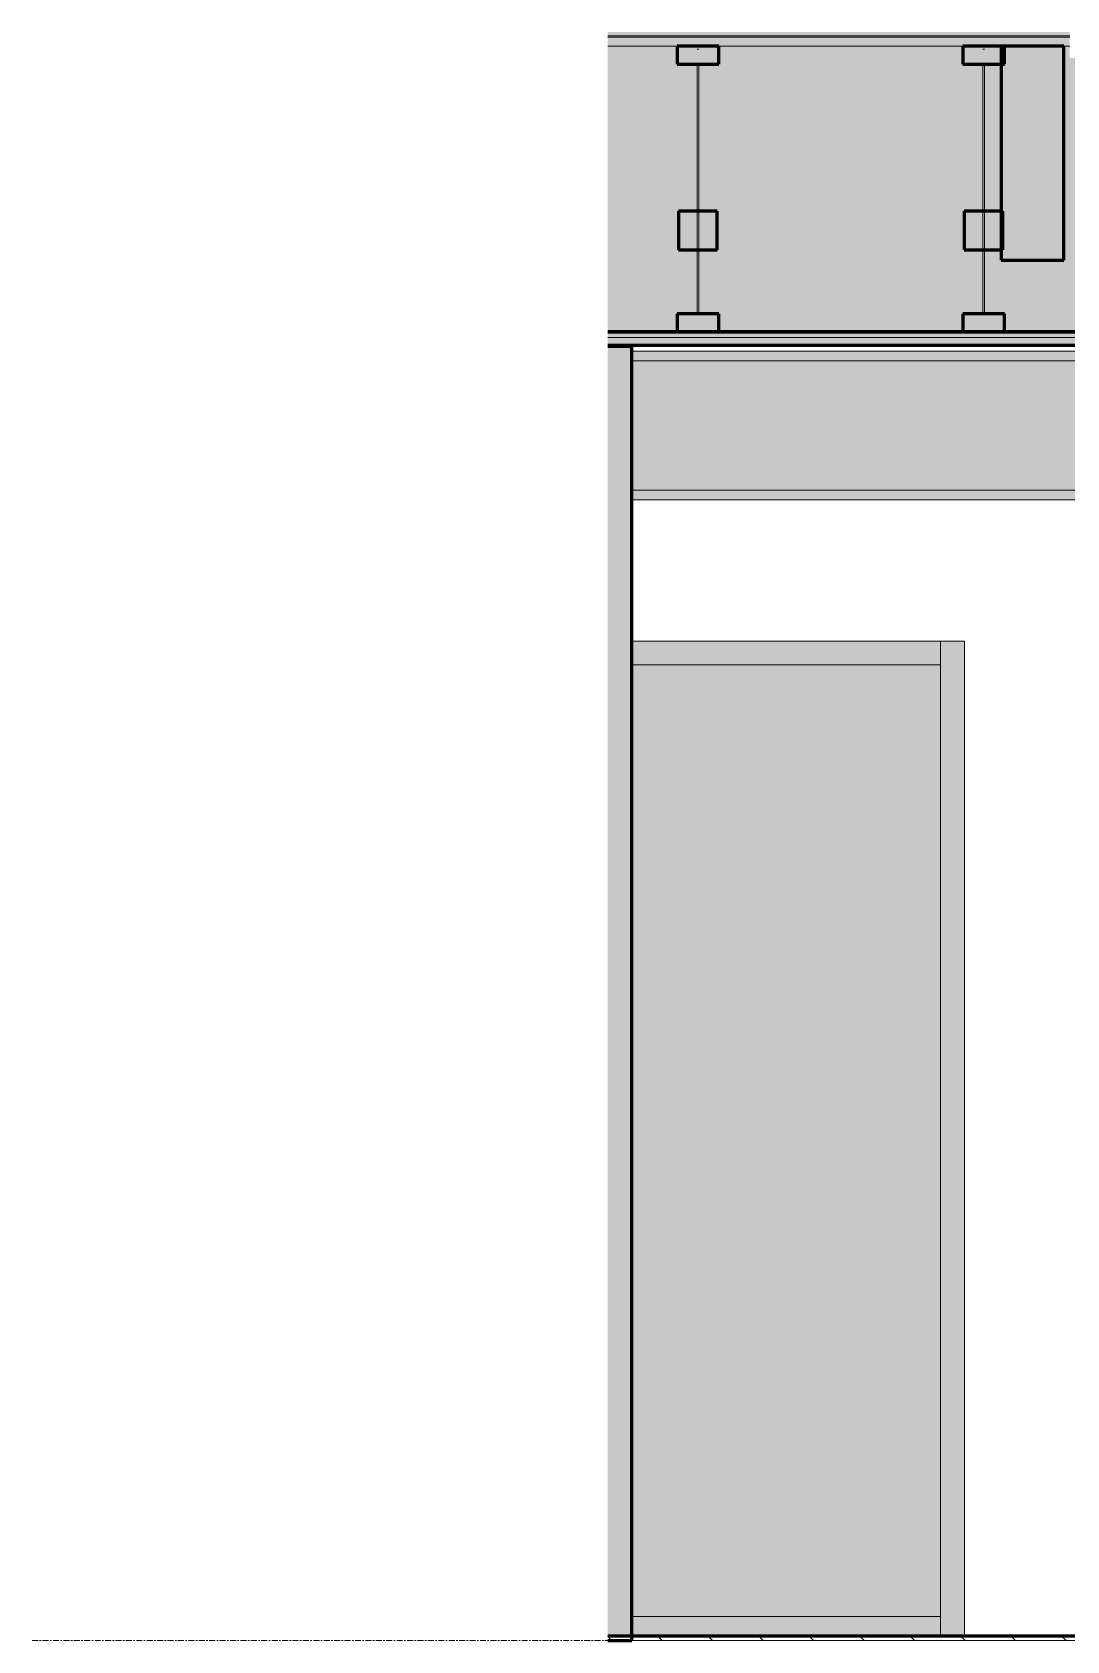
# Model space of a CAD drawing. Header units: inches. Extents: x -3547 to 717, y -19 to 229.
# Drawn here: x 82.8 to 169.8, y 0 to 135.2 of the extents above; entities that cross this region are included whole.
import ezdxf

# ---------------------------------------------------------------- set-up
doc = ezdxf.new("R2010")
doc.units = ezdxf.units.IN
doc.header["$MEASUREMENT"] = 0
doc.linetypes.add('Grid Line 1_2_', pattern=[0.875, 0.5, -0.125, 0.125, -0.125])
for name, color, linetype, lineweight in [('0-2', 250, 'Continuous', 9), ('0-4', 7, 'Continuous', 18), ('0-6', 130, 'Continuous', 5), ('A-CLNG-1', 7, 'Continuous', 18), ('A-CLNG-4', 10, 'Continuous', 60), ('A-CLNG-5', 251, 'Continuous', 5), ('A-CLNG-PATT-1', 250, 'Continuous', 9), ('A-FLOR-2', 8, 'Continuous', 5), ('A-FLOR-4', 10, 'Continuous', 60), ('A-FLOR-LEVL-1', 51, 'Grid Line 1_2_', 9), ('A-FLOR-MCUT-1', 7, 'Continuous', 18), ('A-FLOR-PATT-1', 250, 'Continuous', 9), ('A-FLOR-PATT-2', 253, 'Continuous', 9), ('A-FLOR-PATT-3', 252, 'Continuous', 9), ('A-GLAZ-CURT-2', 90, 'Continuous', 9), ('A-GLAZ-CWMG', 51, 'Continuous', 9), ('A-GLAZ-CWMG-1', 51, 'Continuous', 60), ('A-GLAZ-CWMG-2', 57, 'Continuous', 9), ('A-GLAZ-CWMG-4', 250, 'Continuous', 9), ('A-WALL-1', 7, 'Continuous', 18), ('S-BEAM-1', 250, 'Continuous', 9), ('S-BEAM-2', 10, 'Continuous', 60), ('S-BEAM-6', 31, 'Continuous', 5)]:
    doc.layers.add(name, color=color, linetype=linetype, lineweight=lineweight)
pattern_1 = [(0, (0, 0), (7.68, 1.92), [0.634, -5.126, 0.634, -5.126, -30.72]), (0, (0, 0), (7.68, 1.92), [-11.52, 0.634, -10.886, 0.634, -5.126, -13.44]), (0, (0, 0), (7.68, 1.92), [-28.8, 0.634, -3.206, 0.634, -8.966]), (120, (2.88, 0.96), (-5.5027688, 5.6910751), [0.634, -5.126, 0.634, -5.126, -30.72]), (120, (2.88, 0.96), (-5.5027688, 5.6910751), [-11.52, 0.634, -10.886, 0.634, -5.126, -13.44]), (120, (2.88, 0.96), (-5.5027688, 5.6910751), [-28.8, 0.634, -3.206, 0.634, -8.966]), (240, (3.84, 4.8), (-2.1772312, -7.6110751), [0.634, -5.126, 0.634, -5.126, -30.72]), (240, (3.84, 4.8), (-2.1772312, -7.6110751), [-11.52, 0.634, -10.886, 0.634, -5.126, -13.44]), (240, (3.84, 4.8), (-2.1772312, -7.6110751), [-28.8, 0.634, -3.206, 0.634, -8.966])]

# ---------------------------------------------------------------- blocks, each defined once
blk = doc.blocks.new('System Panel - Glazed-3216286-INTERIOR ELEVATION - LOBBY _101_ - WEST WALL')
at = {"layer": 'A-GLAZ-CURT-2'}
blk.add_hatch(color=256, dxfattribs=at).paths.add_polyline_path([(3371.87, 2), (3397.82, 2), (3397.82, 82), (3371.87, 82), (3371.87, 67.57)], flags=0)
blk = doc.blocks.new('Rectangular Mullion - 2_ x 4_ rectangular-3216287-INTERIOR ELEVATION - LOBBY _101_ - WEST WALL')
at = {"layer": 'A-GLAZ-CWMG-2'}
blk.add_hatch(color=256, dxfattribs=at).paths.add_polyline_path([(3398.66, 0.38), (3399.82, 0.38), (3399.82, 84), (3397.82, 84), (3397.82, 0.38)], flags=0)
at = {"layer": 'A-GLAZ-CWMG-4'}
blk.add_line((3397.82, 0.38), (3397.82, 84), dxfattribs=at)
blk = doc.blocks.new('Rectangular Mullion - 2_ x 4_ rectangular-2351883-INTERIOR ELEVATION - LOBBY _101_ - WEST WALL')
at = {"layer": 'A-GLAZ-CWMG-2'}
blk.add_hatch(color=256, dxfattribs=at).paths.add_polyline_path([(3371.87, 82), (3397.82, 82), (3397.82, 84), (3371.87, 84)], flags=0)
at = {"layer": 'A-GLAZ-CWMG-4'}
for p, q in [((3397.82, 84), (3397.82, 82)), ((3397.82, 82), (3371.87, 82))]:
    blk.add_line(p, q, dxfattribs=at)
blk = doc.blocks.new('Rectangular Mullion - 2_ x 4_ rectangular-2351885-INTERIOR ELEVATION - LOBBY _101_ - WEST WALL')
at = {"layer": 'A-GLAZ-CWMG-2'}
blk.add_hatch(color=256, dxfattribs=at).paths.add_polyline_path([(3397.82, 0.38), (3397.82, 2), (3371.87, 2), (3371.87, 0.38)], flags=0)
at = {"layer": 'A-GLAZ-CWMG-4'}
for p, q in [((3371.87, 2), (3397.82, 2)), ((3397.82, 2), (3397.82, 0.38))]:
    blk.add_line(p, q, dxfattribs=at)
blk = doc.blocks.new('CTR - 1st Phase - Shell_rvt-5-INTERIOR ELEVATION - LOBBY _101_ - WEST WALL')
at = {"layer": 'A-CLNG-5'}
h = blk.add_hatch(color=256, dxfattribs=at)
h.paths.add_polyline_path([(3822.47, 109.5), (3823.83, 109.5), (3823.82, 110), (3475.7, 110), (3475.7, 109.5), (3802.81, 109.5)], flags=0)
h.paths.add_polyline_path([(3398.07, 109.5), (3410.3, 109.5), (3410.3, 110), (3369.85, 109.98), (3369.85, 109.5), (3397.89, 109.5)], flags=0)
at = {"layer": 'A-CLNG-PATT-1'}
h = blk.add_hatch(dxfattribs=at)
h.set_pattern_fill('FP_17', color=256, style=0, pattern_type=2)
h.set_pattern_definition([(0, (0, 0), (15.36, 3.84), [0.634, -10.886, 0.634, -10.886, -61.44]), (0, (0, 0), (15.36, 3.84), [-23.04, 0.634, -22.406, 0.634, -10.886, -26.88]), (0, (0, 0), (15.36, 3.84), [-57.6, 0.634, -7.046, 0.634, -18.566]), (120, (5.76, 1.92), (-11.0055376, 11.3821502), [0.634, -10.886, 0.634, -10.886, -61.44]), (120, (5.76, 1.92), (-11.0055376, 11.3821502), [-23.04, 0.634, -22.406, 0.634, -10.886, -26.88]), (120, (5.76, 1.92), (-11.0055376, 11.3821502), [-57.6, 0.634, -7.046, 0.634, -18.566]), (240, (7.68, 9.6), (-4.3544624, -15.2221502), [0.634, -10.886, 0.634, -10.886, -61.44]), (240, (7.68, 9.6), (-4.3544624, -15.2221502), [-23.04, 0.634, -22.406, 0.634, -10.886, -26.88]), (240, (7.68, 9.6), (-4.3544624, -15.2221502), [-57.6, 0.634, -7.046, 0.634, -18.566])])
h.paths.add_polyline_path([(3485.31, 108.87), (3823.83, 108.87), (3823.82, 109.5), (3475.7, 109.5), (3475.7, 108.87), (3484.98, 108.87)], flags=0)
h.paths.add_polyline_path([(3383.81, 108.87), (3410.3, 108.87), (3410.3, 109.5), (3369.85, 109.48), (3369.85, 108.87), (3380.48, 108.87)], flags=0)
at = {"layer": 'A-FLOR-2'}
h = blk.add_hatch(color=256, dxfattribs=at)
h.paths.add_polyline_path([(3802.81, 134.75), (3831.68, 134.76), (3831.68, 134.87), (3481.17, 134.87), (3481.17, 134.75), (3773.95, 134.75)], flags=0)
h.paths.add_polyline_path([(3400.67, 134.75), (3408.67, 134.75), (3408.67, 134.87), (3369.85, 134.87), (3369.85, 134.75), (3400.65, 134.75)], flags=0)
at = {"layer": 'A-FLOR-PATT-1'}
h = blk.add_hatch(dxfattribs=at)
h.set_pattern_fill('FP_15', color=256, style=0, pattern_type=2)
h.set_pattern_definition([(135, (0, 0), (-2.1213203, -2.1213203), [])])
h.paths.add_polyline_path([(3555.66, 0), (3823.32, 0), (3823.32, 0.37), (3369.85, 0.37), (3369.85, 0), (3553.86, 0)], flags=0)
at = {"layer": 'A-FLOR-PATT-2'}
h = blk.add_hatch(dxfattribs=at)
h.set_pattern_fill('FP_20', color=256, style=0, pattern_type=2)
h.set_pattern_definition(pattern_1)
h.paths.add_polyline_path([(3633.95, 134.87), (3831.68, 134.88), (3831.68, 135.18), (3481.17, 135.18), (3481.17, 134.87), (3600.76, 134.87)], flags=0)
h.paths.add_polyline_path([(3400.67, 134.87), (3408.67, 134.87), (3408.67, 135.18), (3369.85, 135.18), (3369.85, 134.87), (3400.65, 134.87)], flags=0)
h = blk.add_hatch(dxfattribs=at)
h.set_pattern_fill('FP_21', color=256, style=0, pattern_type=2)
h.set_pattern_definition([(0, (0, 0), (0, 2.399), []), (315, (0, 0), (2.3985062, 0), [3.393, -3.393]), (45, (0, 0), (2.3985062, 0), [3.393, -3.393])])
h.paths.add_polyline_path([(3600.76, 134), (3831.68, 134.02), (3831.68, 134.75), (3481.17, 134.75), (3481.17, 134), (3499.17, 134)], flags=0)
h.paths.add_polyline_path([(3369.85, 134), (3408.67, 134), (3408.67, 134.75), (3369.85, 134.75), (3369.85, 134.01)], flags=0)
h = blk.add_hatch(dxfattribs=at)
h.set_pattern_fill('FP_20', color=256, style=0, pattern_type=2)
h.set_pattern_definition(pattern_1)
h.paths.add_polyline_path([(3555.66, -0.03), (3823.32, -0.03), (3823.32, 0), (3369.85, 0), (3369.85, -0.03), (3553.86, -0.03)], flags=0)
at = {"layer": 'A-FLOR-PATT-3'}
h = blk.add_hatch(dxfattribs=at)
h.set_pattern_fill('FP_12', color=256, style=0, pattern_type=2)
h.set_pattern_definition([(161.57, (0.24, 0.24), (-1.92045124, 0.00015035), [0, -13.661, 1.517, 0]), (18.43, (-0.24, 0.24), (-1.92045124, -0.00015035), [0, -13.661, 1.517, 0]), (108.43, (0.24, 0.24), (0.95996907, -4.80073665), [4.553, -10.625]), (71.57, (-0.24, 0.24), (0.95996907, 4.80073665), [4.553, -10.625])])
h.paths.add_polyline_path([(3369.85, 110), (3410.3, 110), (3410.3, 127.5), (3409.3, 127.5), (3409.3, 133), (3408.67, 133), (3408.67, 134), (3369.85, 134), (3369.85, 118.28)], flags=0)
h.paths.add_polyline_path([(3475.7, 110), (3831.68, 110), (3831.68, 134), (3481.17, 134), (3481.17, 133), (3479.86, 127.5), (3475.7, 127.5), (3475.7, 115.63)], flags=0)
at = {"layer": 'A-CLNG-1'}
blk.add_line((3410.3, 109.5), (3369.85, 109.5), dxfattribs=at)
at = {"layer": 'A-CLNG-4'}
for p, q in [((3410.3, 110), (3369.85, 110)), ((3369.85, 108.87), (3410.3, 108.87))]:
    blk.add_line(p, q, dxfattribs=at)
at = {"layer": 'A-FLOR-4'}
for p, q in [((3369.85, 110), (3410.3, 110)), ((3823.32, 0.37), (3369.85, 0.37))]:
    blk.add_line(p, q, dxfattribs=at)
at = {"layer": 'A-FLOR-MCUT-1'}
for p, q in [((3408.67, 134.87), (3369.85, 134.87)), ((3408.67, 134.75), (3369.85, 134.75)), ((3408.67, 134), (3369.85, 134)), ((3823.32, 0), (3369.85, 0))]:
    blk.add_line(p, q, dxfattribs=at)
at = {"layer": 'A-WALL-1'}
for p, q in [((3371.87, 84), (3399.82, 84)), ((3399.82, 84), (3399.82, 0.37))]:
    blk.add_line(p, q, dxfattribs=at)
at = {"layer": '0-4'}
for name in ['Rectangular Mullion - 2_ x 4_ rectangular-2351883-INTERIOR ELEVATION - LOBBY _101_ - WEST WALL', 'Rectangular Mullion - 2_ x 4_ rectangular-3216287-INTERIOR ELEVATION - LOBBY _101_ - WEST WALL', 'System Panel - Glazed-3216286-INTERIOR ELEVATION - LOBBY _101_ - WEST WALL', 'Rectangular Mullion - 2_ x 4_ rectangular-2351885-INTERIOR ELEVATION - LOBBY _101_ - WEST WALL']:
    blk.add_blockref(name, (0, 0), dxfattribs=at)
blk = doc.blocks.new('TRUSS - 24_-2435712-INTERIOR ELEVATION - LOBBY _101_ - WEST WALL')
at = {"layer": 'S-BEAM-1'}
for p, q in [((3377.37, 133.75), (3377.5, 133.75)), ((3377.37, 111.5), (3377.37, 132.5)), ((3377.5, 132.5), (3377.5, 111.5))]:
    blk.add_line(p, q, dxfattribs=at)
at = {"layer": 'S-BEAM-2'}
for p, q in [((3379.19, 134), (3375.69, 134)), ((3375.69, 134), (3375.69, 132.5)), ((3379.19, 132.5), (3379.19, 134)), ((3375.69, 132.5), (3379.19, 132.5)), ((3379.06, 120.13), (3375.81, 120.13)), ((3375.81, 120.13), (3375.81, 116.88)), ((3379.06, 116.88), (3379.06, 120.13)), ((3375.81, 116.88), (3379.06, 116.88)), ((3379.19, 111.5), (3375.69, 111.5)), ((3375.69, 111.5), (3375.69, 110)), ((3379.19, 110), (3379.19, 111.5)), ((3375.69, 110), (3379.19, 110))]:
    blk.add_line(p, q, dxfattribs=at)
blk = doc.blocks.new('CTR - 1st Phase - Structure_rvt-5-INTERIOR ELEVATION - LOBBY _101_ - WEST WALL')
at = {"layer": 'S-BEAM-6'}
for points in [[(3377.8, 107.56), (3477.32, 107.56), (3477.32, 108.37), (3371.87, 108.37), (3371.87, 107.56), (3376.49, 107.56)], [(3477.32, 106.69), (3477.32, 107.56), (3371.87, 107.56), (3371.87, 106.69), (3470.88, 106.69)], [(3456.44, 97.56), (3477.32, 97.56), (3477.32, 106.69), (3371.87, 106.69), (3371.87, 97.56), (3427.58, 97.56)], [(3410.3, 96.68), (3477.32, 96.68), (3477.32, 97.56), (3371.87, 97.56), (3371.87, 96.68), (3409.92, 96.68)], [(3445.37, 95.87), (3477.32, 95.87), (3477.32, 96.68), (3371.87, 96.68), (3371.87, 95.87), (3438.17, 95.87)]]:
    blk.add_hatch(color=256, dxfattribs=at).paths.add_polyline_path(points, flags=0)
at = {"layer": 'S-BEAM-1'}
for p, q in [((3371.87, 108.37), (3477.32, 108.37)), ((3371.87, 107.56), (3477.32, 107.56)), ((3371.87, 96.68), (3477.32, 96.68)), ((3371.87, 95.87), (3477.32, 95.87))]:
    blk.add_line(p, q, dxfattribs=at)
at = {"layer": 'S-BEAM-2'}
for p, q in [((3408.17, 134), (3402.92, 134)), ((3402.92, 134), (3402.92, 116)), ((3408.17, 116), (3408.17, 134)), ((3402.92, 116), (3408.17, 116))]:
    blk.add_line(p, q, dxfattribs=at)
at = {"layer": '0-2'}
for p in [(0, 0), (24, 0)]:
    blk.add_blockref('TRUSS - 24_-2435712-INTERIOR ELEVATION - LOBBY _101_ - WEST WALL', p, dxfattribs=at)
blk = doc.blocks.new('Rectangular Mullion - 2_ x 4_ - INTERIOR-2183539-INTERIOR ELEVATION - LOBBY _101_ - WEST WALL')
at = {"layer": 'A-GLAZ-CWMG'}
blk.add_hatch(color=256, dxfattribs=at).paths.add_polyline_path([(3371.87, 0.38), (3371.87, 85), (3369.85, 85), (3369.85, 0.38)], flags=0)
at = {"layer": 'A-GLAZ-CWMG-1'}
for p, q in [((3371.87, 0), (3371.87, 85)), ((3369.85, 0), (3371.87, 0))]:
    blk.add_line(p, q, dxfattribs=at)
blk = doc.blocks.new('Rectangular Mullion - 2_ x 4_ - INTERIOR-2183532-INTERIOR ELEVATION - LOBBY _101_ - WEST WALL')
at = {"layer": 'A-GLAZ-CWMG'}
blk.add_hatch(color=256, dxfattribs=at).paths.add_polyline_path([(3371.87, 85), (3371.87, 108.75), (3369.85, 108.75), (3369.85, 85)], flags=0)
at = {"layer": 'A-GLAZ-CWMG-1'}
for p, q in [((3371.87, 108.75), (3369.85, 108.75)), ((3371.87, 85), (3371.87, 108.75))]:
    blk.add_line(p, q, dxfattribs=at)

msp = doc.modelspace()

# ---------------------------------------------------------------- linework, layer by layer
at = {"layer": 'A-FLOR-LEVL-1'}
msp.add_line((82.84708, 0), (641.36474, 0), dxfattribs=at)

# ---------------------------------------------------------------- block references
at = {"layer": '0-6'}
for name in ['CTR - 1st Phase - Shell_rvt-5-INTERIOR ELEVATION - LOBBY _101_ - WEST WALL', 'CTR - 1st Phase - Structure_rvt-5-INTERIOR ELEVATION - LOBBY _101_ - WEST WALL']:
    msp.add_blockref(name, (-3238.65165, 0), dxfattribs=at)
at = {"layer": 'A-GLAZ-CWMG'}
for name in ['Rectangular Mullion - 2_ x 4_ - INTERIOR-2183532-INTERIOR ELEVATION - LOBBY _101_ - WEST WALL', 'Rectangular Mullion - 2_ x 4_ - INTERIOR-2183539-INTERIOR ELEVATION - LOBBY _101_ - WEST WALL']:
    msp.add_blockref(name, (-3238.65165, 0), dxfattribs=at)

doc.saveas('drawing.dxf')
